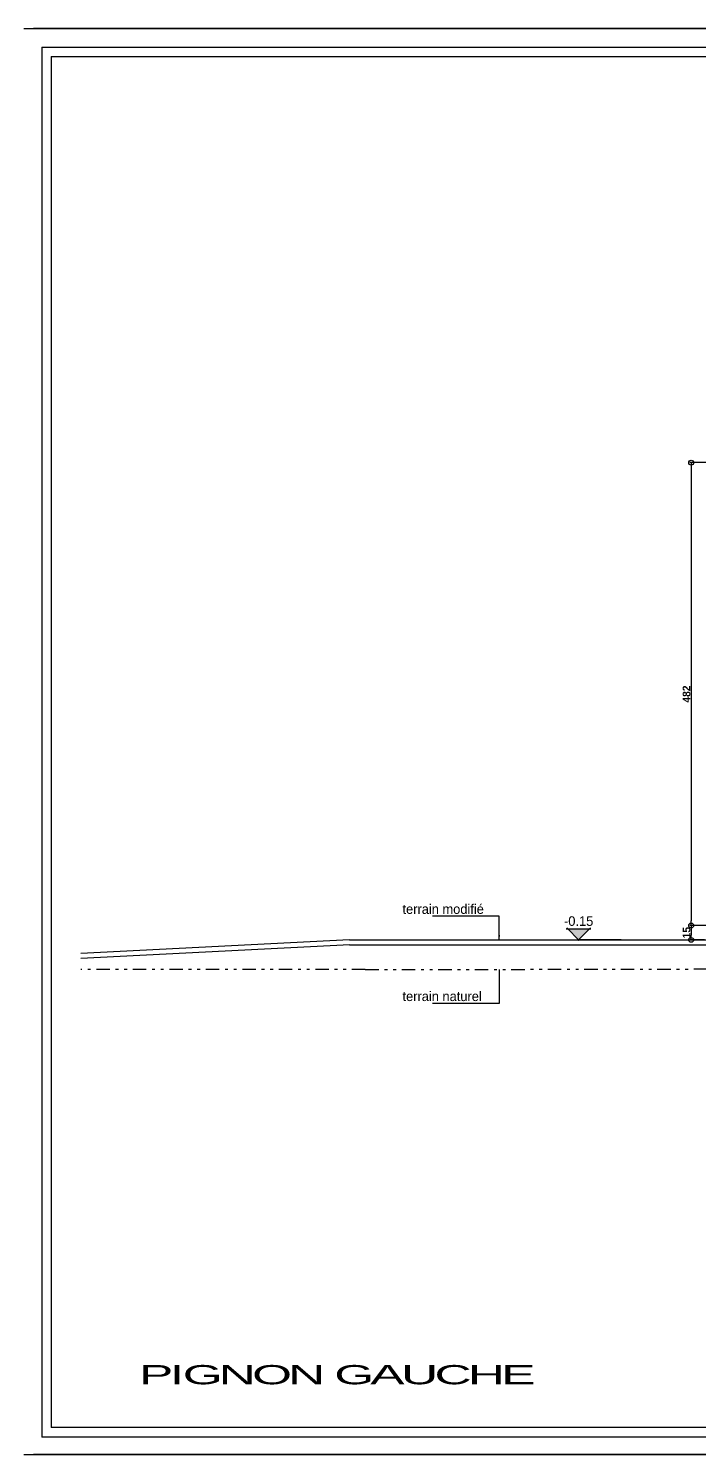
# Model space of a CAD drawing. Header units: millimetres. Extents: x -44462 to 306987, y -116160 to 12874.
# Drawn here: x -11012 to -10314, y -58393 to -56908 of the extents above; entities that cross this region are included whole.
import ezdxf
from ezdxf.enums import TextEntityAlignment as Align

# ---------------------------------------------------------------- set-up
doc = ezdxf.new("R2010")
doc.units = ezdxf.units.MM
doc.header["$PDMODE"] = 35
doc.header["$PDSIZE"] = 10
doc.linetypes.add('DCAD_Phantom', pattern=[38, 14, -6, 3, -6, 3, -6])
for name, color, linetype in [('BLANC', 7, 'Continuous'), ('chassis fen.portes', 1, 'Continuous'), ('COTES', 1, 'Continuous'), ('ROUGE', 1, 'Continuous'), ('TEXTE', 1, 'Continuous')]:
    doc.layers.add(name, color=color, linetype=linetype)
doc.styles.add('CENTURY GOTHIC', font='GOTHIC.TTF')
doc.styles.add('Century Gothic Gras', font='GOTHICB.TTF')
doc.styles.add('COMICS', font='comic.TTF', dxfattribs={"height": 10})
doc.dimstyles.new('1-50', dxfattribs={"dimtxt": 8, "dimasz": 5, "dimexe": 1.25, "dimexo": 0.625, "dimtad": 1, "dimdec": 0, "dimtxsty": 'Century Gothic Gras', "dimblk": 'ORIGIN', "dimcen": 5, "dimclrd": 8, "dimclre": 5, "dimclrt": 6, "dimadec": 0, "dimazin": 0, "dimtfac": 1, "dimtdec": 0, "dimtmove": 0, "dimatfit": 3, "dimfxl": 0, "dimarcsym": 0})

# ---------------------------------------------------------------- blocks, each defined once
blk = doc.blocks.new('niveau_élévation_gauche')
blk.add_hatch(color=256).paths.add_polyline_path([(-55.5, 11.4), (-44.1, 0), (-32.7, 11.4)])
for p, q in [((-57, 11.4), (-31.3, 11.4)), ((-56.5, 12.4), (-43.4, -0.7)), ((-31.7, 12.4), (-44.8, -0.7)), ((0, 0), (-44.1, 0))]:
    blk.add_line(p, q)
at = {"style": 'COMICS'}
blk.add_attdef('NIVEAU', text='', height=10, dxfattribs=at).set_placement((-44.1, 14.6), align=Align.CENTER)
blk = doc.blocks.new('_Origin')
at = {"color": 0, "linetype": 'Continuous', "lineweight": -2}
blk.add_line((0, 0), (-1, 0), dxfattribs=at)
blk.add_circle((0, 0), 0.5, dxfattribs=at)
blk = doc.blocks.new('*D268')
at = {"layer": 'COTES', "color": 5, "lineweight": -2}
for p, q in [((-10305.8, -57360.2), (-10323.6, -57360.2)), ((-10292.4, -57842.2), (-10323.6, -57842.2))]:
    blk.add_line(p, q, dxfattribs=at)
at = {"layer": 'COTES', "color": 8, "lineweight": -2}
blk.add_line((-10322.4, -57365.2), (-10322.4, -57837.2), dxfattribs=at)
at = {"layer": 'Defpoints', "color": 0}
for p in [(-10305.1, -57360.2), (-10322.4, -57842.2), (-10268.1, -57842.2)]:
    blk.add_point(p, dxfattribs=at)
at = {"layer": 'COTES', "color": 8, "lineweight": -2, "xscale": 5, "yscale": 5, "zscale": 5}
for p, rotation in [((-10322.4, -57360.2), 90), ((-10322.4, -57842.2), 270)]:
    blk.add_blockref('_Origin', p, dxfattribs=dict(at, rotation=rotation))
at = {"layer": 'COTES', "color": 6, "insert": (-10327.2, -57601.2), "char_height": 8, "attachment_point": 5, "rotation": 90, "style": 'Century Gothic Gras'}
blk.add_mtext('482', dxfattribs=at)
blk = doc.blocks.new('*D415')
at = {"layer": 'COTES', "color": 5, "lineweight": -2}
for p, q in [((-10308.6, -57842.2), (-10323.6, -57842.2)), ((-10308.6, -57857.2), (-10323.6, -57857.2))]:
    blk.add_line(p, q, dxfattribs=at)
at = {"layer": 'COTES', "color": 8, "lineweight": -2}
blk.add_line((-10322.4, -57847.2), (-10322.4, -57852.2), dxfattribs=at)
at = {"layer": 'Defpoints', "color": 0}
for p in [(-10308, -57842.2), (-10322.4, -57857.2), (-10308, -57857.2)]:
    blk.add_point(p, dxfattribs=at)
at = {"layer": 'COTES', "color": 8, "lineweight": -2, "xscale": 5, "yscale": 5, "zscale": 5}
for p, rotation in [((-10322.4, -57842.2), 90), ((-10322.4, -57857.2), 270)]:
    blk.add_blockref('_Origin', p, dxfattribs=dict(at, rotation=rotation))
at = {"layer": 'COTES', "color": 6, "insert": (-10327.1, -57849.7), "char_height": 8, "attachment_point": 5, "rotation": 90, "style": 'Century Gothic Gras'}
blk.add_mtext('15', dxfattribs=at)
blk = doc.blocks.new('PETIT CARTOUCHE_HOR')
at = {"color": 1}
for p, q in [((-2100, 1485), (0, 1485)), ((0, 0), (-2090, 0))]:
    blk.add_line(p, q, dxfattribs=at)
at = {"layer": 'chassis fen.portes', "color": 2, "linetype": 'Continuous'}
for p, q in [((-2081.3, 1465.7), (-2081.3, 18)), ((-2081.3, 1465.7), (-20.5, 1465.7)), ((-223.5, 18), (-2081.3, 18))]:
    blk.add_line(p, q, dxfattribs=at)
at = {"layer": 'chassis fen.portes', "color": 5, "linetype": 'Continuous'}
for p, q in [((-2071.3, 1455.7), (-2071.3, 28)), ((-2071.3, 1455.7), (-30.5, 1455.7)), ((-233.5, 28), (-2071.3, 28))]:
    blk.add_line(p, q, dxfattribs=at)
at = {"layer": 'chassis fen.portes', "color": 1, "linetype": 'Continuous'}
blk.add_line((-2100, 0), (-86.3, 0), dxfattribs=at)
at = {"style": 'CENTURY GOTHIC'}
for tag, p, height in [('DATE', (-210.2, 171.4), 20), ('DOSSIERN°', (-210.2, 111.5), 20), ('COMMENTAIRE', (-210.2, 95.4), 12), ('COMMENTAIRESUITE', (-210.2, 79.7), 12), ('FEUILLEN°', (-222, 32.7), 20), ('TOTALFEUILLES', (-181.6, 32.7), 20), ('ÉCH.', (-103.2, 32.7), 12)]:
    blk.add_attdef(tag, p, '', height=height, dxfattribs=at)

msp = doc.modelspace()

# ---------------------------------------------------------------- linework, layer by layer
at = {"layer": 'BLANC'}
for p, q in [((-10678.1, -57857.2), (-10957.9, -57871.5)), ((-10677.9, -57862.2), (-10957.9, -57876.5)), ((-10678.1, -57857.2), (-10298.1, -57857.2)), ((-10678, -57862.2), (-10300.2, -57862.2))]:
    msp.add_line(p, q, dxfattribs=at)
at = {"layer": 'ROUGE', "linetype": 'DCAD_Phantom'}
for q in [(-10957.9, -57888.2), (-10167.3, -57887.2)]:
    msp.add_line((-10661.6, -57888.2), q, dxfattribs=at)

# ---------------------------------------------------------------- block references
at = {"color": 1}
for p in [(-8917.2, -56908.1), (-8917.2, -58393.1)]:
    msp.add_blockref('PETIT CARTOUCHE_HOR', p, dxfattribs=at)
at = {"layer": 'ROUGE'}
msp.add_blockref('niveau_élévation_gauche', (-10395.4, -57857.2), dxfattribs=at).add_auto_attribs({'NIVEAU': '-0.15'})

# ---------------------------------------------------------------- texts
at = {"layer": 'TEXTE', "attachment_point": 1, "style": 'CENTURY GOTHIC'}
for s, insert, char_height, width in [('terrain modifié', (-10622.9, -57820.1), 10, 119.347), ('terrain naturel', (-10622.9, -57910.9), 10, 119.347), ('\\pi-30,l30,t30;{\\W2;\\T0.9;PIGNON GAUCHE}', (-10897.2, -58300), 20, 545.869)]:
    msp.add_mtext(s, dxfattribs=dict(at, insert=insert, char_height=char_height, width=width))

# ---------------------------------------------------------------- dimensions: what is measured, and where the dimension line sits
at = {"layer": 'COTES'}
for base, p1, p2, picture, middle in [((-10322.4, -57842.2), (-10305.1, -57360.2), (-10268.1, -57842.2), '*D268', (-10327.2, -57601.2)), ((-10322.4, -57857.2), (-10308, -57842.2), (-10308, -57857.2), '*D415', (-10327.1, -57849.7))]:
    dim = msp.add_linear_dim(base=base, p1=p1, p2=p2, angle=90, dimstyle='1-50', dxfattribs=at)
    dim.commit()
    dim.dimension.update_dxf_attribs({"geometry": picture, "text_midpoint": middle})

# ---------------------------------------------------------------- leaders
at = {"layer": 'BLANC'}
for points in [[(-10522.1, -57857), (-10522.1, -57832.4), (-10591.7, -57832.4)], [(-10522.1, -57887.9), (-10522.1, -57923.3), (-10591.7, -57923.3)]]:
    msp.add_leader(points, dimstyle='1-50', override={"dimgap": 0.625, "dimtad": 0}, dxfattribs=at)

doc.saveas('drawing.dxf')
